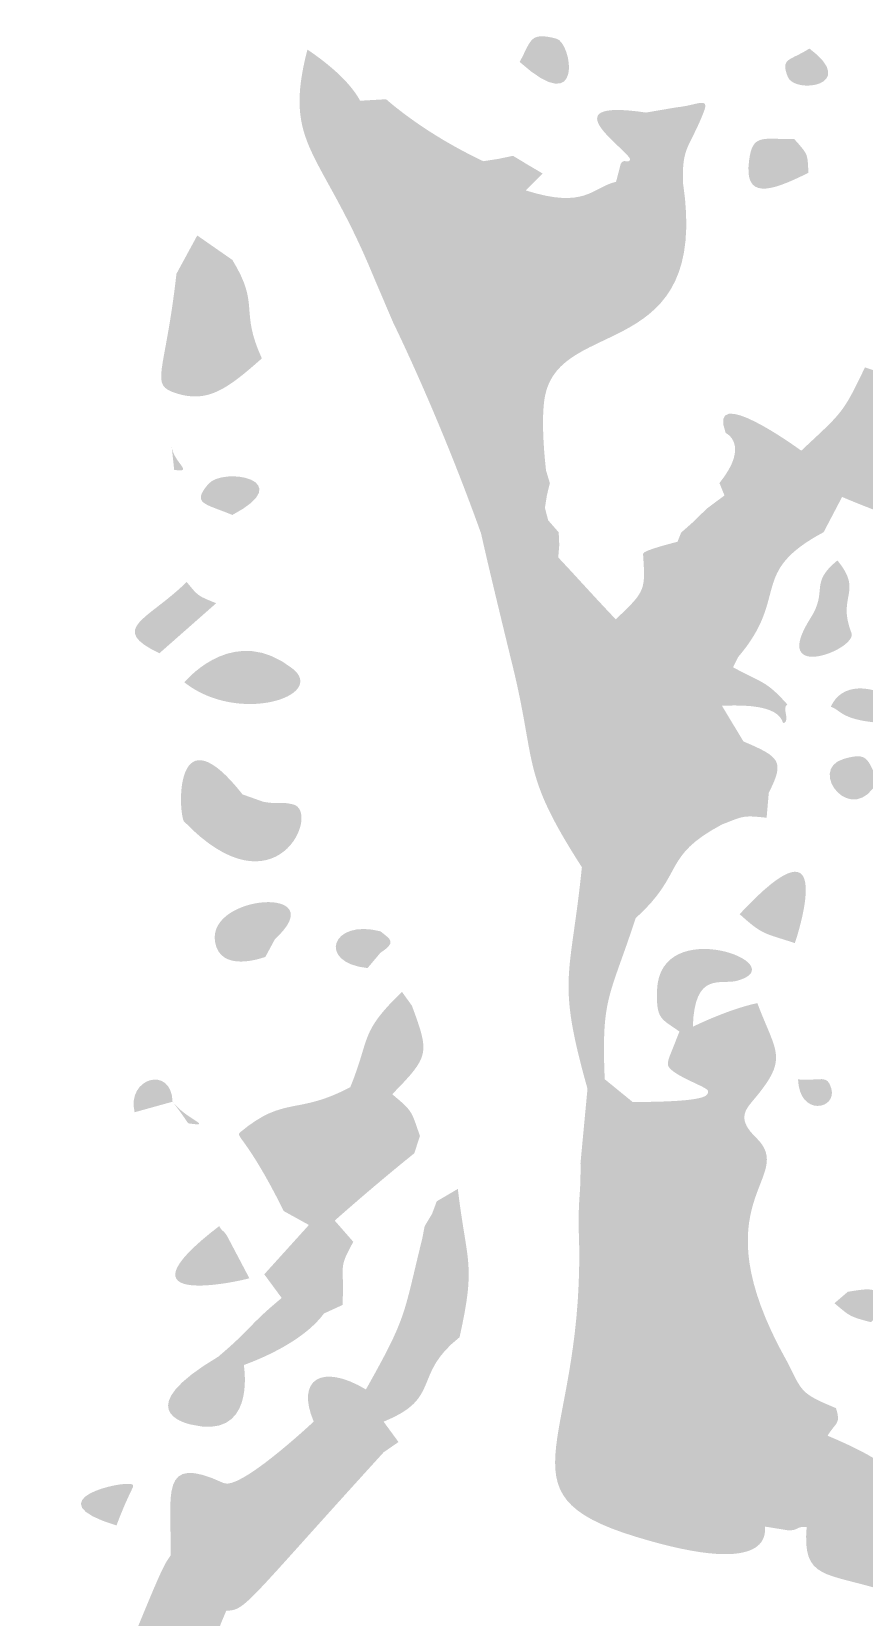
# Model space of a CAD drawing. Header units: millimetres. Extents: x 1807 to 1938, y 68 to 154.
# Drawn here: x 1903.15 to 1910.4, y 123 to 136.82 of the extents above; entities that cross this region are included whole.
import ezdxf

# ---------------------------------------------------------------- set-up
doc = ezdxf.new("R2010")
doc.units = ezdxf.units.MM

msp = doc.modelspace()

# ---------------------------------------------------------------- hatches: boundary and pattern name
at = {"true_color": 0x080808, "transparency": 33554687}
h = msp.add_hatch(color=18, dxfattribs=at)
edge = h.paths.add_edge_path(flags=0)
edge.add_spline(control_points=[(1907.4, 136.552), (1907.504, 136.743), (1907.485, 136.815), (1907.72, 136.755), (1907.855, 136.721), (1907.968, 136.04), (1907.4, 136.552)], knot_values=[0, 0, 0, 0, 1, 1, 1, 2, 2, 2, 2], degree=3, periodic=1)
h = msp.add_hatch(color=18, dxfattribs=at)
edge = h.paths.add_edge_path(flags=0)
edge.add_spline(control_points=[(1905.55, 136.66), (1905.893, 136.429), (1905.986, 136.257), (1906.009, 136.214), (1906.067, 135.695), (1906.104, 135.607), (1906.125, 135.557), (1906.403, 135.243), (1906.5, 135.142), (1906.826, 135.426), (1907.15, 135.446), (1907.134, 135.467), (1907.452, 135.433), (1907.975, 135.267), (1908.03, 135.458), (1908.24, 135.508), (1908.24, 135.508), (1908.375, 135.525), (1908.375, 135.525), (1908.375, 135.525), (1908.5, 135.364), (1908.5, 135.364), (1908.433, 134.816), (1908.059, 135.114), (1907.517, 134.78), (1906.982, 134.866), (1906.877, 134.98), (1906.605, 134.598), (1906.475, 134.626), (1906.581, 134.711), (1906.461, 134.736), (1906.435, 134.742), (1906.461, 134.736), (1906.125, 134.685), (1905.668, 135.798), (1905.331, 135.814), (1905.55, 136.66)], knot_values=[0, 0, 0, 0, 1, 1, 1, 2, 2, 2, 3, 3, 3, 4, 4, 4, 5, 5, 5, 6, 6, 6, 7, 7, 7, 8, 8, 8, 9, 9, 9, 10, 10, 10, 11, 11, 11, 12, 12, 12, 12], degree=3, periodic=1)
h = msp.add_hatch(color=18, dxfattribs=at)
edge = h.paths.add_edge_path(flags=0)
edge.add_spline(control_points=[(1909.925, 136.669), (1910.362, 136.343), (1909.797, 136.27), (1909.737, 136.421), (1909.67, 136.59), (1909.755, 136.559), (1909.925, 136.669)], knot_values=[0, 0, 0, 0, 1, 1, 1, 2, 2, 2, 2], degree=3, periodic=1)
h = msp.add_hatch(color=18, dxfattribs=at)
edge = h.paths.add_edge_path(flags=0)
edge.add_spline(control_points=[(1906.009, 136.214), (1906.009, 136.214), (1906.236, 136.227), (1906.236, 136.227), (1906.295, 136.176), (1906.592, 135.919), (1907.083, 135.687), (1907.083, 135.687), (1907.212, 135.707), (1907.212, 135.707), (1907.212, 135.707), (1907.342, 135.734), (1907.342, 135.734), (1907.342, 135.734), (1907.471, 135.656), (1907.471, 135.656), (1907.471, 135.656), (1907.6, 135.58), (1907.6, 135.58), (1907.6, 135.58), (1907.452, 135.433), (1907.452, 135.433), (1907.134, 135.467), (1907.15, 135.446), (1906.826, 135.426), (1906.565, 135.465), (1906.583, 135.456), (1906.565, 135.465), (1906.357, 135.567), (1906.354, 135.509), (1906.125, 135.557), (1906.104, 135.607), (1906.067, 135.695), (1906.009, 136.214)], knot_values=[0, 0, 0, 0, 1, 1, 1, 2, 2, 2, 3, 3, 3, 4, 4, 4, 5, 5, 5, 6, 6, 6, 7, 7, 7, 8, 8, 8, 9, 9, 9, 10, 10, 10, 11, 11, 11, 11], degree=3, periodic=1)
h = msp.add_hatch(color=18, dxfattribs=at)
edge = h.paths.add_edge_path(flags=0)
edge.add_spline(control_points=[(1908.501, 136.111), (1908.638, 136.022), (1908.627, 136.092), (1908.77, 136.157), (1908.948, 136.173), (1909.061, 136.258), (1909.002, 136.11), (1908.878, 135.798), (1908.814, 135.819), (1908.823, 135.501), (1908.823, 135.501), (1908.375, 135.525), (1908.375, 135.525), (1908.375, 135.525), (1908.24, 135.508), (1908.24, 135.508), (1908.283, 135.668), (1908.276, 135.656), (1908.283, 135.668), (1908.31, 135.712), (1908.343, 135.665), (1908.361, 135.698), (1908.393, 135.756), (1907.613, 136.243), (1908.501, 136.111)], knot_values=[0, 0, 0, 0, 1, 1, 1, 2, 2, 2, 3, 3, 3, 4, 4, 4, 5, 5, 5, 6, 6, 6, 7, 7, 7, 8, 8, 8, 8], degree=3, periodic=1)
h = msp.add_hatch(color=18, dxfattribs=at)
edge = h.paths.add_edge_path(flags=0)
edge.add_spline(control_points=[(1908.501, 136.111), (1908.501, 136.111), (1908.77, 136.157), (1908.77, 136.157), (1908.627, 136.092), (1908.638, 136.022), (1908.501, 136.111)], knot_values=[0, 0, 0, 0, 1, 1, 1, 2, 2, 2, 2], degree=3, periodic=1)
h = msp.add_hatch(color=18, dxfattribs=at)
edge = h.paths.add_edge_path(flags=0)
edge.add_spline(control_points=[(1909.793, 135.88), (1909.925, 135.734), (1909.905, 135.748), (1909.917, 135.587), (1909.57, 135.411), (1909.356, 135.36), (1909.399, 135.69), (1909.429, 135.931), (1909.513, 135.877), (1909.793, 135.88)], knot_values=[0, 0, 0, 0, 1, 1, 1, 2, 2, 2, 3, 3, 3, 3], degree=3, periodic=1)
h = msp.add_hatch(color=18, dxfattribs=at)
edge = h.paths.add_edge_path(flags=0)
edge.add_spline(control_points=[(1906.125, 135.557), (1906.354, 135.509), (1906.357, 135.567), (1906.565, 135.465), (1906.583, 135.456), (1906.565, 135.465), (1906.826, 135.426), (1906.5, 135.142), (1906.403, 135.243), (1906.125, 135.557)], knot_values=[0, 0, 0, 0, 1, 1, 1, 2, 2, 2, 3, 3, 3, 3], degree=3, periodic=1)
h = msp.add_hatch(color=18, dxfattribs=at)
edge = h.paths.add_edge_path(flags=0)
edge.add_spline(control_points=[(1908.375, 135.525), (1908.375, 135.525), (1908.823, 135.501), (1908.823, 135.501), (1909.063, 133.921), (1907.75, 134.342), (1907.62, 133.638), (1907.58, 133.425), (1907.624, 133.042), (1907.63, 132.991), (1907.63, 132.991), (1907.663, 132.883), (1907.663, 132.883), (1907.663, 132.883), (1907.637, 132.775), (1907.637, 132.775), (1907.637, 132.775), (1907.62, 132.667), (1907.62, 132.667), (1907.62, 132.667), (1907.648, 132.559), (1907.648, 132.559), (1907.648, 132.559), (1907.74, 132.454), (1907.74, 132.454), (1907.74, 132.454), (1907.745, 132.343), (1907.745, 132.343), (1907.745, 132.343), (1907.736, 132.235), (1907.736, 132.235), (1907.736, 132.235), (1907.837, 132.127), (1907.837, 132.127), (1907.869, 132.093), (1908.072, 131.869), (1908.237, 131.696), (1908.5, 131.943), (1908.496, 131.95), (1908.475, 132.267), (1908.473, 132.296), (1908.75, 132.365), (1908.775, 132.371), (1908.775, 132.371), (1908.807, 132.451), (1908.807, 132.451), (1908.807, 132.451), (1908.904, 132.537), (1908.904, 132.537), (1908.904, 132.537), (1909.033, 132.662), (1909.033, 132.662), (1909.033, 132.662), (1909.185, 132.775), (1909.185, 132.775), (1909.185, 132.775), (1909.337, 132.645), (1909.337, 132.645), (1909.092, 132.253), (1909.321, 132.214), (1909.15, 131.809), (1909.046, 131.565), (1908.918, 131.628), (1908.868, 131.368), (1908.695, 130.764), (1908.91, 130.747), (1909.102, 130.451), (1909.102, 130.451), (1909.179, 130.412), (1909.179, 130.412), (1909.273, 130.155), (1909.211, 130.171), (1909.162, 129.908), (1908.632, 129.624), (1908.847, 129.487), (1908.411, 129.092), (1908.075, 129.289), (1908.064, 129.298), (1908.038, 129.635), (1908.038, 129.635), (1908.21, 129.687), (1908.21, 129.687), (1908.362, 129.58), (1908.337, 129.385), (1908.425, 129.535), (1908.496, 129.655), (1908.299, 129.644), (1908.37, 129.764), (1908.423, 129.974), (1908.407, 129.954), (1908.41, 130.187), (1908.5, 130.559), (1908.436, 130.692), (1908.416, 130.733), (1908.266, 131.046), (1908.074, 130.924), (1907.963, 131.243), (1907.963, 131.243), (1907.97, 131.466), (1907.97, 131.466), (1907.952, 131.503), (1907.9, 131.613), (1907.534, 131.804), (1907.534, 131.804), (1907.482, 131.912), (1907.482, 131.912), (1907.482, 131.912), (1907.445, 132.02), (1907.445, 132.02), (1907.445, 132.02), (1907.393, 132.127), (1907.393, 132.127), (1907.393, 132.127), (1907.352, 132.235), (1907.352, 132.235), (1907.352, 132.235), (1907.364, 132.343), (1907.364, 132.343), (1907.364, 132.343), (1907.402, 132.451), (1907.402, 132.451), (1907.402, 132.451), (1907.395, 132.559), (1907.395, 132.559), (1907.395, 132.559), (1907.226, 132.667), (1907.226, 132.667), (1907.256, 133.003), (1907.201, 133.06), (1907.176, 133.086), (1906.701, 133.576), (1907.258, 134.145), (1907.517, 134.78), (1908.059, 135.114), (1908.433, 134.816), (1908.5, 135.364), (1908.5, 135.364), (1908.375, 135.525), (1908.375, 135.525)], knot_values=[0, 0, 0, 0, 1, 1, 1, 2, 2, 2, 3, 3, 3, 4, 4, 4, 5, 5, 5, 6, 6, 6, 7, 7, 7, 8, 8, 8, 9, 9, 9, 10, 10, 10, 11, 11, 11, 12, 12, 12, 13, 13, 13, 14, 14, 14, 15, 15, 15, 16, 16, 16, 17, 17, 17, 18, 18, 18, 19, 19, 19, 20, 20, 20, 21, 21, 21, 22, 22, 22, 23, 23, 23, 24, 24, 24, 25, 25, 25, 26, 26, 26, 27, 27, 27, 28, 28, 28, 29, 29, 29, 30, 30, 30, 31, 31, 31, 32, 32, 32, 33, 33, 33, 34, 34, 34, 35, 35, 35, 36, 36, 36, 37, 37, 37, 38, 38, 38, 39, 39, 39, 40, 40, 40, 41, 41, 41, 42, 42, 42, 43, 43, 43, 44, 44, 44, 45, 45, 45, 46, 46, 46, 46], degree=3, periodic=1)
h = msp.add_hatch(color=18, dxfattribs=at)
edge = h.paths.add_edge_path(flags=0)
edge.add_spline(control_points=[(1904.59, 135.04), (1904.59, 135.04), (1904.896, 134.827), (1904.896, 134.827), (1904.539, 134.306), (1904.466, 134.104), (1905.153, 133.969), (1904.854, 133.704), (1904.683, 133.578), (1904.41, 133.664), (1904.166, 133.74), (1904.309, 133.815), (1904.409, 134.707), (1904.409, 134.707), (1904.59, 135.04), (1904.59, 135.04)], knot_values=[0, 0, 0, 0, 1, 1, 1, 2, 2, 2, 3, 3, 3, 4, 4, 4, 5, 5, 5, 5], degree=3, periodic=1)
h = msp.add_hatch(color=18, dxfattribs=at)
edge = h.paths.add_edge_path(flags=0)
edge.add_spline(control_points=[(1907.517, 134.78), (1907.258, 134.145), (1906.701, 133.576), (1907.176, 133.086), (1907.201, 133.06), (1907.256, 133.003), (1907.226, 132.667), (1907.226, 132.667), (1907.062, 132.448), (1907.062, 132.448), (1906.718, 133.407), (1906.367, 134.138), (1906.297, 134.282), (1906.595, 134.57), (1906.573, 134.579), (1906.605, 134.598), (1906.877, 134.98), (1906.982, 134.866), (1907.517, 134.78)], knot_values=[0, 0, 0, 0, 1, 1, 1, 2, 2, 2, 3, 3, 3, 4, 4, 4, 5, 5, 5, 6, 6, 6, 6], degree=3, periodic=1)
h = msp.add_hatch(color=18, dxfattribs=at)
edge = h.paths.add_edge_path(flags=0)
edge.add_spline(control_points=[(1904.896, 134.827), (1905.142, 134.425), (1904.956, 134.399), (1905.153, 133.969), (1904.466, 134.104), (1904.539, 134.306), (1904.896, 134.827)], knot_values=[0, 0, 0, 0, 1, 1, 1, 2, 2, 2, 2], degree=3, periodic=1)
h = msp.add_hatch(color=18, dxfattribs=at)
edge = h.paths.add_edge_path(flags=0)
edge.add_spline(control_points=[(1906.125, 134.685), (1906.461, 134.736), (1906.435, 134.742), (1906.461, 134.736), (1906.581, 134.711), (1906.475, 134.626), (1906.605, 134.598), (1906.573, 134.579), (1906.595, 134.57), (1906.297, 134.282), (1906.297, 134.282), (1906.125, 134.685), (1906.125, 134.685)], knot_values=[0, 0, 0, 0, 1, 1, 1, 2, 2, 2, 3, 3, 3, 4, 4, 4, 4], degree=3, periodic=1)
h = msp.add_hatch(color=18, dxfattribs=at)
edge = h.paths.add_edge_path(flags=0)
edge.add_spline(control_points=[(1912.382, 134.205), (1912.144, 133.871), (1912.054, 133.916), (1912.001, 133.523), (1911.728, 133.579), (1911.748, 133.546), (1911.49, 133.515), (1910.948, 133.022), (1910.584, 133.03), (1910.947, 132.655), (1911.291, 132.3), (1910.263, 132.739), (1910.21, 132.762), (1910.21, 132.762), (1910.049, 132.455), (1910.049, 132.455), (1909.388, 132.102), (1909.758, 131.897), (1909.303, 131.366), (1909.303, 131.366), (1908.868, 131.368), (1908.868, 131.368), (1908.918, 131.628), (1909.046, 131.565), (1909.15, 131.809), (1909.321, 132.214), (1909.092, 132.253), (1909.337, 132.645), (1909.337, 132.645), (1909.854, 133.165), (1909.854, 133.165), (1910.209, 133.498), (1910.215, 133.483), (1910.409, 133.891), (1911.167, 133.643), (1911.163, 133.638), (1911.173, 133.648), (1911.343, 133.814), (1911.266, 133.851), (1911.485, 133.958), (1911.967, 134.142), (1911.935, 134.476), (1912.382, 134.205)], knot_values=[0, 0, 0, 0, 1, 1, 1, 2, 2, 2, 3, 3, 3, 4, 4, 4, 5, 5, 5, 6, 6, 6, 7, 7, 7, 8, 8, 8, 9, 9, 9, 10, 10, 10, 11, 11, 11, 12, 12, 12, 13, 13, 13, 14, 14, 14, 14], degree=3, periodic=1)
h = msp.add_hatch(color=18, dxfattribs=at)
edge = h.paths.add_edge_path(flags=0)
edge.add_spline(control_points=[(1909.854, 133.165), (1909.854, 133.165), (1909.337, 132.645), (1909.337, 132.645), (1909.337, 132.645), (1909.185, 132.775), (1909.185, 132.775), (1909.185, 132.775), (1909.141, 132.883), (1909.141, 132.883), (1909.413, 133.221), (1909.195, 133.319), (1909.195, 133.32), (1909.031, 133.762), (1909.813, 133.195), (1909.854, 133.165)], knot_values=[0, 0, 0, 0, 1, 1, 1, 2, 2, 2, 3, 3, 3, 4, 4, 4, 5, 5, 5, 5], degree=3, periodic=1)
h = msp.add_hatch(color=18, dxfattribs=at)
edge = h.paths.add_edge_path(flags=0)
edge.add_spline(control_points=[(1904.367, 133.202), (1904.382, 133.06), (1904.569, 132.97), (1904.389, 132.998), (1904.389, 132.998), (1904.367, 133.202), (1904.367, 133.202)], knot_values=[0, 0, 0, 0, 1, 1, 1, 2, 2, 2, 2], degree=3, periodic=1)
h = msp.add_hatch(color=18, dxfattribs=at)
edge = h.paths.add_edge_path(flags=0)
edge.add_spline(control_points=[(1904.896, 132.605), (1904.658, 132.705), (1904.538, 132.7), (1904.686, 132.874), (1904.817, 133.028), (1905.478, 132.911), (1904.896, 132.605)], knot_values=[0, 0, 0, 0, 1, 1, 1, 2, 2, 2, 2], degree=3, periodic=1)
h = msp.add_hatch(color=18, dxfattribs=at)
edge = h.paths.add_edge_path(flags=0)
edge.add_spline(control_points=[(1907.062, 132.448), (1907.062, 132.448), (1907.226, 132.667), (1907.226, 132.667), (1907.226, 132.667), (1907.395, 132.559), (1907.395, 132.559), (1907.395, 132.559), (1907.402, 132.451), (1907.402, 132.451), (1907.402, 132.451), (1907.364, 132.343), (1907.364, 132.343), (1907.364, 132.343), (1907.352, 132.235), (1907.352, 132.235), (1907.352, 132.235), (1907.393, 132.127), (1907.393, 132.127), (1907.393, 132.127), (1907.445, 132.02), (1907.445, 132.02), (1907.445, 132.02), (1907.482, 131.912), (1907.482, 131.912), (1907.482, 131.912), (1907.534, 131.804), (1907.534, 131.804), (1907.9, 131.613), (1907.952, 131.503), (1907.97, 131.466), (1907.97, 131.466), (1907.932, 131.306), (1907.932, 131.306), (1907.608, 131.302), (1907.627, 131.303), (1907.32, 131.365), (1907.077, 132.363), (1907.084, 132.361), (1907.062, 132.448)], knot_values=[0, 0, 0, 0, 1, 1, 1, 2, 2, 2, 3, 3, 3, 4, 4, 4, 5, 5, 5, 6, 6, 6, 7, 7, 7, 8, 8, 8, 9, 9, 9, 10, 10, 10, 11, 11, 11, 12, 12, 12, 13, 13, 13, 13], degree=3, periodic=1)
h = msp.add_hatch(color=18, dxfattribs=at)
edge = h.paths.add_edge_path(flags=0)
edge.add_spline(control_points=[(1910.169, 132.209), (1910.398, 131.934), (1910.162, 131.903), (1910.291, 131.578), (1910.348, 131.434), (1909.57, 131.134), (1909.934, 131.705), (1910.092, 131.953), (1909.919, 132.004), (1910.169, 132.209)], knot_values=[0, 0, 0, 0, 1, 1, 1, 2, 2, 2, 3, 3, 3, 3], degree=3, periodic=1)
h = msp.add_hatch(color=18, dxfattribs=at)
edge = h.paths.add_edge_path(flags=0)
edge.add_spline(control_points=[(1904.498, 132.021), (1904.602, 131.893), (1904.596, 131.901), (1904.755, 131.836), (1904.755, 131.836), (1904.26, 131.4), (1904.26, 131.4), (1903.808, 131.616), (1904.159, 131.688), (1904.498, 132.021)], knot_values=[0, 0, 0, 0, 1, 1, 1, 2, 2, 2, 3, 3, 3, 3], degree=3, periodic=1)
h = msp.add_hatch(color=18, dxfattribs=at)
edge = h.paths.add_edge_path(flags=0)
edge.add_spline(control_points=[(1904.477, 131.147), (1904.523, 131.198), (1904.927, 131.653), (1905.42, 131.267), (1905.723, 131.029), (1904.949, 130.773), (1904.477, 131.147)], knot_values=[0, 0, 0, 0, 1, 1, 1, 2, 2, 2, 2], degree=3, periodic=1)
for points in [[(1907.97, 131.466), (1907.963, 131.243), (1907.932, 131.306)], [(1908.271, 129.75), (1908.21, 129.687), (1908.038, 129.635)]]:
    msp.add_hatch(color=18, dxfattribs=at).paths.add_polyline_path(points, flags=0)
h = msp.add_hatch(color=18, dxfattribs=at)
edge = h.paths.add_edge_path(flags=0)
edge.add_spline(control_points=[(1907.32, 131.365), (1907.627, 131.303), (1907.608, 131.302), (1907.932, 131.306), (1907.932, 131.306), (1907.963, 131.243), (1907.963, 131.243), (1908.074, 130.924), (1908.266, 131.046), (1908.416, 130.733), (1908.436, 130.692), (1908.5, 130.559), (1908.41, 130.187), (1908.407, 129.954), (1908.423, 129.974), (1908.37, 129.764), (1908.37, 129.764), (1908.271, 129.75), (1908.271, 129.75), (1908.271, 129.75), (1908.038, 129.635), (1908.038, 129.635), (1908.038, 129.635), (1907.942, 129.536), (1907.942, 129.536), (1907.394, 130.387), (1907.56, 130.417), (1907.32, 131.365)], knot_values=[0, 0, 0, 0, 1, 1, 1, 2, 2, 2, 3, 3, 3, 4, 4, 4, 5, 5, 5, 6, 6, 6, 7, 7, 7, 8, 8, 8, 9, 9, 9, 9], degree=3, periodic=1)
h = msp.add_hatch(color=18, dxfattribs=at)
edge = h.paths.add_edge_path(flags=0)
edge.add_spline(control_points=[(1908.868, 131.368), (1908.868, 131.368), (1909.303, 131.366), (1909.303, 131.366), (1909.303, 131.366), (1909.26, 131.278), (1909.26, 131.278), (1909.26, 131.278), (1909.163, 130.942), (1909.163, 130.942), (1909.163, 130.942), (1909.35, 130.632), (1909.35, 130.632), (1909.35, 130.632), (1909.102, 130.451), (1909.102, 130.451), (1908.91, 130.747), (1908.695, 130.764), (1908.868, 131.368)], knot_values=[0, 0, 0, 0, 1, 1, 1, 2, 2, 2, 3, 3, 3, 4, 4, 4, 5, 5, 5, 6, 6, 6, 6], degree=3, periodic=1)
h = msp.add_hatch(color=18, dxfattribs=at)
edge = h.paths.add_edge_path(flags=0)
edge.add_spline(control_points=[(1909.26, 131.278), (1909.524, 131.133), (1909.541, 131.167), (1909.733, 130.954), (1909.681, 130.922), (1909.758, 130.825), (1909.706, 130.793), (1909.669, 130.77), (1909.748, 130.974), (1909.163, 130.942), (1909.163, 130.942), (1909.26, 131.278), (1909.26, 131.278)], knot_values=[0, 0, 0, 0, 1, 1, 1, 2, 2, 2, 3, 3, 3, 4, 4, 4, 4], degree=3, periodic=1)
h = msp.add_hatch(color=18, dxfattribs=at)
edge = h.paths.add_edge_path(flags=0)
edge.add_spline(control_points=[(1910.111, 130.934), (1910.312, 131.374), (1911.146, 130.761), (1910.596, 130.79), (1910.195, 130.811), (1910.204, 130.906), (1910.111, 130.934)], knot_values=[0, 0, 0, 0, 1, 1, 1, 2, 2, 2, 2], degree=3, periodic=1)
h = msp.add_hatch(color=18, dxfattribs=at)
edge = h.paths.add_edge_path(flags=0)
edge.add_spline(control_points=[(1904.985, 130.17), (1904.735, 130), (1904.774, 129.958), (1904.472, 129.938), (1904.419, 130.063), (1904.405, 130.907), (1904.985, 130.17)], knot_values=[0, 0, 0, 0, 1, 1, 1, 2, 2, 2, 2], degree=3, periodic=1)
h = msp.add_hatch(color=18, dxfattribs=at)
edge = h.paths.add_edge_path(flags=0)
edge.add_spline(control_points=[(1909.35, 130.632), (1909.668, 130.496), (1909.712, 130.462), (1909.571, 130.185), (1909.571, 130.185), (1909.179, 130.412), (1909.179, 130.412), (1909.179, 130.412), (1909.102, 130.451), (1909.102, 130.451), (1909.102, 130.451), (1909.35, 130.632), (1909.35, 130.632)], knot_values=[0, 0, 0, 0, 1, 1, 1, 2, 2, 2, 3, 3, 3, 4, 4, 4, 4], degree=3, periodic=1)
h = msp.add_hatch(color=18, dxfattribs=at)
edge = h.paths.add_edge_path(flags=0)
edge.add_spline(control_points=[(1909.179, 130.412), (1909.179, 130.412), (1909.571, 130.185), (1909.571, 130.185), (1909.571, 130.185), (1909.552, 129.967), (1909.552, 129.967), (1909.341, 129.99), (1909.352, 129.981), (1909.162, 129.908), (1909.211, 130.171), (1909.273, 130.155), (1909.179, 130.412)], knot_values=[0, 0, 0, 0, 1, 1, 1, 2, 2, 2, 3, 3, 3, 4, 4, 4, 4], degree=3, periodic=1)
h = msp.add_hatch(color=18, dxfattribs=at)
edge = h.paths.add_edge_path(flags=0)
edge.add_spline(control_points=[(1910.523, 130.294), (1910.307, 129.863), (1909.896, 130.386), (1910.225, 130.48), (1910.441, 130.542), (1910.426, 130.474), (1910.523, 130.294)], knot_values=[0, 0, 0, 0, 1, 1, 1, 2, 2, 2, 2], degree=3, periodic=1)
h = msp.add_hatch(color=18, dxfattribs=at)
edge = h.paths.add_edge_path(flags=0)
edge.add_spline(control_points=[(1904.985, 130.17), (1905.171, 130.105), (1905.156, 130.108), (1905.171, 130.105), (1905.31, 130.08), (1905.298, 130.113), (1905.423, 130.084), (1905.676, 130.026), (1905.278, 129.096), (1904.472, 129.938), (1904.774, 129.958), (1904.735, 130), (1904.985, 130.17)], knot_values=[0, 0, 0, 0, 1, 1, 1, 2, 2, 2, 3, 3, 3, 4, 4, 4, 4], degree=3, periodic=1)
h = msp.add_hatch(color=18, dxfattribs=at)
edge = h.paths.add_edge_path(flags=0)
edge.add_spline(control_points=[(1907.923, 130.079), (1908.002, 129.867), (1908.199, 129.644), (1908.019, 129.822), (1908.002, 129.839), (1908.019, 129.822), (1907.923, 130.079)], knot_values=[0, 0, 0, 0, 1, 1, 1, 2, 2, 2, 2], degree=3, periodic=1)
h = msp.add_hatch(color=18, dxfattribs=at)
edge = h.paths.add_edge_path(flags=0)
edge.add_spline(control_points=[(1909.317, 129.127), (1910.196, 130.072), (1909.812, 128.911), (1909.798, 128.875), (1909.528, 128.964), (1909.521, 128.942), (1909.317, 129.127)], knot_values=[0, 0, 0, 0, 1, 1, 1, 2, 2, 2, 2], degree=3, periodic=1)
h = msp.add_hatch(color=18, dxfattribs=at)
edge = h.paths.add_edge_path(flags=0)
edge.add_spline(control_points=[(1908.271, 129.75), (1908.271, 129.75), (1908.37, 129.764), (1908.37, 129.764), (1908.299, 129.644), (1908.496, 129.655), (1908.425, 129.535), (1908.337, 129.385), (1908.362, 129.58), (1908.21, 129.687), (1908.21, 129.687), (1908.271, 129.75), (1908.271, 129.75)], knot_values=[0, 0, 0, 0, 1, 1, 1, 2, 2, 2, 3, 3, 3, 4, 4, 4, 4], degree=3, periodic=1)
h = msp.add_hatch(color=18, dxfattribs=at)
edge = h.paths.add_edge_path(flags=0)
edge.add_spline(control_points=[(1908.038, 129.635), (1908.064, 129.298), (1908.075, 129.289), (1908.411, 129.092), (1908.18, 128.388), (1908.111, 128.41), (1908.141, 127.689), (1908.141, 127.689), (1907.991, 127.606), (1907.991, 127.606), (1907.719, 128.571), (1907.843, 128.562), (1907.942, 129.536), (1907.942, 129.536), (1908.038, 129.635), (1908.038, 129.635)], knot_values=[0, 0, 0, 0, 1, 1, 1, 2, 2, 2, 3, 3, 3, 4, 4, 4, 5, 5, 5, 5], degree=3, periodic=1)
h = msp.add_hatch(color=18, dxfattribs=at)
edge = h.paths.add_edge_path(flags=0)
edge.add_spline(control_points=[(1905.268, 128.911), (1905.268, 128.911), (1905.184, 128.755), (1905.184, 128.755), (1905.15, 128.743), (1904.79, 128.614), (1904.745, 128.886), (1904.675, 129.303), (1905.784, 129.38), (1905.268, 128.911)], knot_values=[0, 0, 0, 0, 1, 1, 1, 2, 2, 2, 3, 3, 3, 3], degree=3, periodic=1)
h = msp.add_hatch(color=18, dxfattribs=at)
edge = h.paths.add_edge_path(flags=0)
edge.add_spline(control_points=[(1906.187, 128.977), (1906.187, 128.977), (1906.186, 128.79), (1906.186, 128.79), (1906.186, 128.79), (1906.074, 128.657), (1906.074, 128.657), (1905.63, 128.703), (1905.759, 129.091), (1906.187, 128.977)], knot_values=[0, 0, 0, 0, 1, 1, 1, 2, 2, 2, 3, 3, 3, 3], degree=3, periodic=1)
h = msp.add_hatch(color=18, dxfattribs=at)
edge = h.paths.add_edge_path(flags=0)
edge.add_spline(control_points=[(1908.792, 128.104), (1908.639, 128.216), (1908.588, 128.203), (1908.597, 128.463), (1908.618, 129.134), (1909.808, 128.69), (1909.297, 128.547), (1909.153, 128.507), (1908.924, 128.637), (1908.909, 128.146), (1908.909, 128.146), (1908.792, 128.104), (1908.792, 128.104)], knot_values=[0, 0, 0, 0, 1, 1, 1, 2, 2, 2, 3, 3, 3, 4, 4, 4, 4], degree=3, periodic=1)
h = msp.add_hatch(color=18, dxfattribs=at)
edge = h.paths.add_edge_path(flags=0)
edge.add_spline(control_points=[(1906.187, 128.977), (1906.279, 128.903), (1906.328, 128.884), (1906.186, 128.79), (1906.186, 128.79), (1906.187, 128.977), (1906.187, 128.977)], knot_values=[0, 0, 0, 0, 1, 1, 1, 2, 2, 2, 2], degree=3, periodic=1)
h = msp.add_hatch(color=18, dxfattribs=at)
edge = h.paths.add_edge_path(flags=0)
edge.add_spline(control_points=[(1906.374, 128.45), (1906.374, 128.45), (1906.461, 128.329), (1906.461, 128.329), (1906.615, 127.911), (1906.615, 127.891), (1906.289, 127.558), (1906.289, 127.558), (1906.075, 127.572), (1906.075, 127.572), (1906.075, 127.572), (1905.924, 127.62), (1905.924, 127.62), (1906.102, 128.058), (1906.002, 128.091), (1906.374, 128.45)], knot_values=[0, 0, 0, 0, 1, 1, 1, 2, 2, 2, 3, 3, 3, 4, 4, 4, 5, 5, 5, 5], degree=3, periodic=1)
h = msp.add_hatch(color=18, dxfattribs=at)
edge = h.paths.add_edge_path(flags=0)
edge.add_spline(control_points=[(1909.471, 128.352), (1909.639, 127.906), (1909.752, 127.876), (1909.426, 127.494), (1909.354, 127.409), (1909.306, 127.329), (1909.459, 127.181), (1909.832, 126.822), (1908.933, 126.649), (1909.729, 125.231), (1909.866, 124.963), (1909.841, 124.954), (1910.157, 124.823), (1910.201, 124.683), (1910.157, 124.703), (1910.083, 124.583), (1909.722, 124.267), (1910.14, 124.162), (1909.901, 123.788), (1909.809, 123.795), (1909.826, 123.753), (1909.739, 123.759), (1909.723, 123.76), (1909.739, 123.759), (1909.538, 123.791), (1909.266, 123.959), (1909.283, 123.994), (1908.926, 123.951), (1908.716, 123.926), (1908.295, 124.531), (1908.472, 124.76), (1908.74, 125.107), (1908.058, 125.153), (1908.346, 125.483), (1908.381, 125.522), (1908.584, 126.141), (1908.603, 126.199), (1908.536, 126.241), (1908.623, 126.266), (1908.557, 126.307), (1908.545, 126.314), (1908.557, 126.307), (1908.39, 126.364), (1908.345, 126.423), (1908.085, 126.961), (1907.954, 126.459), (1907.954, 126.459), (1907.914, 126.402), (1907.914, 126.402), (1907.912, 126.685), (1907.933, 126.668), (1907.93, 126.958), (1908.364, 126.913), (1908.23, 127.097), (1908.385, 127.49), (1909.051, 127.492), (1909.045, 127.545), (1909.04, 127.589), (1909.036, 127.624), (1908.684, 127.735), (1908.691, 127.824), (1908.696, 127.873), (1908.7, 127.868), (1908.792, 128.104), (1908.792, 128.104), (1908.909, 128.146), (1908.909, 128.146), (1908.951, 128.167), (1909.231, 128.301), (1909.471, 128.352)], knot_values=[0, 0, 0, 0, 1, 1, 1, 2, 2, 2, 3, 3, 3, 4, 4, 4, 5, 5, 5, 6, 6, 6, 7, 7, 7, 8, 8, 8, 9, 9, 9, 10, 10, 10, 11, 11, 11, 12, 12, 12, 13, 13, 13, 14, 14, 14, 15, 15, 15, 16, 16, 16, 17, 17, 17, 18, 18, 18, 19, 19, 19, 20, 20, 20, 21, 21, 21, 22, 22, 22, 23, 23, 23, 23], degree=3, periodic=1)
h = msp.add_hatch(color=18, dxfattribs=at)
edge = h.paths.add_edge_path(flags=0)
edge.add_spline(control_points=[(1904.375, 127.493), (1904.375, 127.493), (1904.044, 127.401), (1904.044, 127.401), (1903.972, 127.702), (1904.365, 127.813), (1904.375, 127.493)], knot_values=[0, 0, 0, 0, 1, 1, 1, 2, 2, 2, 2], degree=3, periodic=1)
h = msp.add_hatch(color=18, dxfattribs=at)
edge = h.paths.add_edge_path(flags=0)
edge.add_spline(control_points=[(1908.141, 127.689), (1908.141, 127.689), (1908.385, 127.49), (1908.385, 127.49), (1908.23, 127.097), (1908.364, 126.913), (1907.93, 126.958), (1907.93, 126.958), (1907.991, 127.606), (1907.991, 127.606), (1907.991, 127.606), (1908.141, 127.689), (1908.141, 127.689)], knot_values=[0, 0, 0, 0, 1, 1, 1, 2, 2, 2, 3, 3, 3, 4, 4, 4, 4], degree=3, periodic=1)
h = msp.add_hatch(color=18, dxfattribs=at)
edge = h.paths.add_edge_path(flags=0)
edge.add_spline(control_points=[(1909.826, 127.687), (1910.029, 127.671), (1910.079, 127.736), (1910.116, 127.608), (1910.168, 127.425), (1909.837, 127.36), (1909.826, 127.687)], knot_values=[0, 0, 0, 0, 1, 1, 1, 2, 2, 2, 2], degree=3, periodic=1)
h = msp.add_hatch(color=18, dxfattribs=at)
edge = h.paths.add_edge_path(flags=0)
edge.add_spline(control_points=[(1905.924, 127.62), (1905.924, 127.62), (1906.075, 127.572), (1906.075, 127.572), (1906.075, 127.572), (1906.289, 127.558), (1906.289, 127.558), (1906.473, 127.405), (1906.454, 127.413), (1906.531, 127.194), (1906.531, 127.194), (1906.481, 127.043), (1906.481, 127.043), (1906.153, 126.78), (1905.842, 126.505), (1905.788, 126.457), (1905.788, 126.457), (1905.563, 126.419), (1905.563, 126.419), (1905.563, 126.419), (1905.344, 126.54), (1905.344, 126.54), (1905.018, 127.196), (1904.915, 127.186), (1904.967, 127.229), (1905.352, 127.549), (1905.462, 127.373), (1905.924, 127.62)], knot_values=[0, 0, 0, 0, 1, 1, 1, 2, 2, 2, 3, 3, 3, 4, 4, 4, 5, 5, 5, 6, 6, 6, 7, 7, 7, 8, 8, 8, 9, 9, 9, 9], degree=3, periodic=1)
h = msp.add_hatch(color=18, dxfattribs=at)
edge = h.paths.add_edge_path(flags=0)
edge.add_spline(control_points=[(1904.375, 127.493), (1904.495, 127.337), (1904.737, 127.273), (1904.521, 127.303), (1904.5, 127.305), (1904.521, 127.303), (1904.375, 127.493)], knot_values=[0, 0, 0, 0, 1, 1, 1, 2, 2, 2, 2], degree=3, periodic=1)
h = msp.add_hatch(color=18, dxfattribs=at)
edge = h.paths.add_edge_path(flags=0)
edge.add_spline(control_points=[(1907.954, 126.459), (1908.085, 126.961), (1908.345, 126.423), (1908.39, 126.364), (1908.358, 126.377), (1908.359, 126.359), (1907.954, 126.459)], knot_values=[0, 0, 0, 0, 1, 1, 1, 2, 2, 2, 2], degree=3, periodic=1)
h = msp.add_hatch(color=18, dxfattribs=at)
edge = h.paths.add_edge_path(flags=0)
edge.add_spline(control_points=[(1908.715, 126.41), (1908.545, 126.619), (1908.391, 126.676), (1908.661, 126.779), (1909.244, 127.002), (1908.781, 126.558), (1908.715, 126.41)], knot_values=[0, 0, 0, 0, 1, 1, 1, 2, 2, 2, 2], degree=3, periodic=1)
h = msp.add_hatch(color=18, dxfattribs=at)
edge = h.paths.add_edge_path(flags=0)
edge.add_spline(control_points=[(1906.861, 126.733), (1906.938, 126.08), (1907.022, 126.092), (1906.876, 125.441), (1906.458, 125.11), (1906.728, 124.912), (1906.214, 124.705), (1906.214, 124.705), (1906.051, 124.717), (1906.051, 124.717), (1906.051, 124.717), (1906.06, 124.986), (1906.06, 124.986), (1906.421, 125.627), (1906.383, 125.621), (1906.551, 126.301), (1906.551, 126.301), (1906.572, 126.409), (1906.572, 126.409), (1906.572, 126.409), (1906.637, 126.517), (1906.637, 126.517), (1906.637, 126.517), (1906.677, 126.625), (1906.677, 126.625), (1906.677, 126.625), (1906.861, 126.733), (1906.861, 126.733)], knot_values=[0, 0, 0, 0, 1, 1, 1, 2, 2, 2, 3, 3, 3, 4, 4, 4, 5, 5, 5, 6, 6, 6, 7, 7, 7, 8, 8, 8, 9, 9, 9, 9], degree=3, periodic=1)
h = msp.add_hatch(color=18, dxfattribs=at)
edge = h.paths.add_edge_path(flags=0)
edge.add_spline(control_points=[(1904.781, 126.409), (1904.809, 126.358), (1904.821, 126.375), (1904.855, 126.314), (1904.87, 126.285), (1904.869, 126.287), (1905.044, 125.955), (1905, 125.938), (1903.804, 125.661), (1904.781, 126.409)], knot_values=[0, 0, 0, 0, 1, 1, 1, 2, 2, 2, 3, 3, 3, 3], degree=3, periodic=1)
h = msp.add_hatch(color=18, dxfattribs=at)
edge = h.paths.add_edge_path(flags=0)
edge.add_spline(control_points=[(1905.563, 126.419), (1905.563, 126.419), (1905.788, 126.457), (1905.788, 126.457), (1905.788, 126.457), (1905.95, 126.272), (1905.95, 126.272), (1905.835, 126.063), (1905.858, 126.076), (1905.861, 125.858), (1905.861, 125.858), (1905.856, 125.722), (1905.856, 125.722), (1905.856, 125.722), (1905.695, 125.648), (1905.695, 125.648), (1905.695, 125.648), (1905.326, 125.783), (1905.326, 125.783), (1905.326, 125.783), (1905.174, 125.989), (1905.174, 125.989), (1905.174, 125.989), (1905.563, 126.419), (1905.563, 126.419)], knot_values=[0, 0, 0, 0, 1, 1, 1, 2, 2, 2, 3, 3, 3, 4, 4, 4, 5, 5, 5, 6, 6, 6, 7, 7, 7, 8, 8, 8, 8], degree=3, periodic=1)
h = msp.add_hatch(color=18, dxfattribs=at)
edge = h.paths.add_edge_path(flags=0)
edge.add_spline(control_points=[(1907.914, 126.402), (1907.914, 126.402), (1907.954, 126.459), (1907.954, 126.459), (1908.359, 126.359), (1908.358, 126.377), (1908.39, 126.364), (1908.557, 126.307), (1908.545, 126.314), (1908.557, 126.307), (1908.623, 126.266), (1908.536, 126.241), (1908.603, 126.199), (1908.584, 126.141), (1908.381, 125.522), (1908.346, 125.483), (1908.058, 125.153), (1908.74, 125.107), (1908.472, 124.76), (1908.295, 124.531), (1908.716, 123.926), (1908.926, 123.951), (1909.283, 123.994), (1909.266, 123.959), (1909.538, 123.791), (1909.531, 123.767), (1909.643, 123.326), (1908.414, 123.702), (1907.144, 124.089), (1907.993, 124.511), (1907.914, 126.402)], knot_values=[0, 0, 0, 0, 1, 1, 1, 2, 2, 2, 3, 3, 3, 4, 4, 4, 5, 5, 5, 6, 6, 6, 7, 7, 7, 8, 8, 8, 9, 9, 9, 10, 10, 10, 10], degree=3, periodic=1)
h = msp.add_hatch(color=18, dxfattribs=at)
edge = h.paths.add_edge_path(flags=0)
edge.add_spline(control_points=[(1910.26, 125.837), (1910.474, 125.871), (1910.475, 125.874), (1910.647, 125.761), (1910.647, 125.761), (1910.461, 125.572), (1910.461, 125.572), (1910.269, 125.622), (1910.281, 125.623), (1910.143, 125.737), (1910.143, 125.737), (1910.26, 125.837), (1910.26, 125.837)], knot_values=[0, 0, 0, 0, 1, 1, 1, 2, 2, 2, 3, 3, 3, 4, 4, 4, 4], degree=3, periodic=1)
h = msp.add_hatch(color=18, dxfattribs=at)
edge = h.paths.add_edge_path(flags=0)
edge.add_spline(control_points=[(1905.326, 125.783), (1905.326, 125.783), (1905.695, 125.648), (1905.695, 125.648), (1905.498, 125.38), (1905.06, 125.222), (1904.996, 125.199), (1904.996, 125.199), (1904.774, 125.272), (1904.774, 125.272), (1905.072, 125.525), (1905.029, 125.537), (1905.326, 125.783)], knot_values=[0, 0, 0, 0, 1, 1, 1, 2, 2, 2, 3, 3, 3, 4, 4, 4, 4], degree=3, periodic=1)
h = msp.add_hatch(color=18, dxfattribs=at)
edge = h.paths.add_edge_path(flags=0)
edge.add_spline(control_points=[(1904.774, 125.272), (1904.774, 125.272), (1904.996, 125.199), (1904.996, 125.199), (1905.003, 125.148), (1905.092, 124.541), (1904.531, 124.681), (1904.474, 124.695), (1904.001, 124.813), (1904.774, 125.272)], knot_values=[0, 0, 0, 0, 1, 1, 1, 2, 2, 2, 3, 3, 3, 3], degree=3, periodic=1)
h = msp.add_hatch(color=18, dxfattribs=at)
edge = h.paths.add_edge_path(flags=0)
edge.add_spline(control_points=[(1906.06, 124.986), (1906.06, 124.986), (1906.051, 124.717), (1906.051, 124.717), (1905.827, 124.639), (1905.837, 124.636), (1905.605, 124.706), (1905.448, 125.075), (1905.675, 125.216), (1906.06, 124.986)], knot_values=[0, 0, 0, 0, 1, 1, 1, 2, 2, 2, 3, 3, 3, 3], degree=3, periodic=1)
h = msp.add_hatch(color=18, dxfattribs=at)
edge = h.paths.add_edge_path(flags=0)
edge.add_spline(control_points=[(1909.339, 124.877), (1909.59, 124.781), (1909.76, 124.754), (1909.545, 124.605), (1909.521, 124.589), (1909.024, 124.347), (1909.339, 124.877)], knot_values=[0, 0, 0, 0, 1, 1, 1, 2, 2, 2, 2], degree=3, periodic=1)
h = msp.add_hatch(color=18, dxfattribs=at)
edge = h.paths.add_edge_path(flags=0)
edge.add_spline(control_points=[(1905.605, 124.706), (1905.837, 124.636), (1905.827, 124.639), (1906.051, 124.717), (1906.051, 124.717), (1906.214, 124.705), (1906.214, 124.705), (1906.214, 124.705), (1906.344, 124.528), (1906.344, 124.528), (1906.344, 124.528), (1906.215, 124.439), (1906.215, 124.439), (1905, 123.106), (1905.015, 123.063), (1904.843, 123.058), (1904.75, 123.388), (1904.66, 123.323), (1904.357, 123.538), (1904.37, 124.068), (1904.248, 124.437), (1904.821, 124.17), (1904.958, 124.106), (1905.551, 124.656), (1905.605, 124.706)], knot_values=[0, 0, 0, 0, 1, 1, 1, 2, 2, 2, 3, 3, 3, 4, 4, 4, 5, 5, 5, 6, 6, 6, 7, 7, 7, 8, 8, 8, 8], degree=3, periodic=1)
h = msp.add_hatch(color=18, dxfattribs=at)
edge = h.paths.add_edge_path(flags=0)
edge.add_spline(control_points=[(1910.083, 124.583), (1910.981, 124.206), (1910.848, 124.028), (1910.582, 123.232), (1910.063, 123.394), (1909.862, 123.327), (1909.901, 123.788), (1910.14, 124.162), (1909.722, 124.267), (1910.083, 124.583)], knot_values=[0, 0, 0, 0, 1, 1, 1, 2, 2, 2, 3, 3, 3, 3], degree=3, periodic=1)
h = msp.add_hatch(color=18, dxfattribs=at)
edge = h.paths.add_edge_path(flags=0)
edge.add_spline(control_points=[(1903.886, 123.801), (1903.147, 124.023), (1903.953, 124.196), (1904.022, 124.159), (1904.052, 124.143), (1904.012, 124.134), (1903.886, 123.801)], knot_values=[0, 0, 0, 0, 1, 1, 1, 2, 2, 2, 2], degree=3, periodic=1)
h = msp.add_hatch(color=18, dxfattribs=at)
edge = h.paths.add_edge_path(flags=0)
edge.add_spline(control_points=[(1904.357, 123.538), (1904.66, 123.323), (1904.75, 123.388), (1904.843, 123.058), (1904.608, 122.528), (1904.754, 122.48), (1904.291, 122.084), (1904.052, 122.191), (1904.065, 122.181), (1903.827, 122.312), (1904.278, 123.428), (1904.293, 123.449), (1904.357, 123.538)], knot_values=[0, 0, 0, 0, 1, 1, 1, 2, 2, 2, 3, 3, 3, 4, 4, 4, 4], degree=3, periodic=1)

doc.saveas('drawing.dxf')
